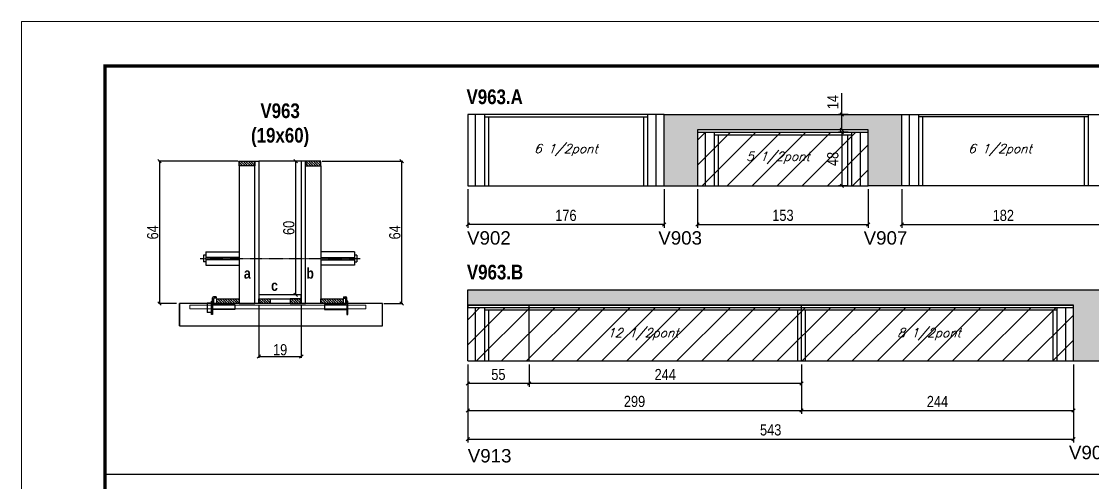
# Model space of a CAD drawing. Extents: x 3309 to 9563, y -2522 to 14608.
# Drawn here: x 8078 to 9038, y 6154 to 6568 of the extents above; entities that cross this region are included whole.
import ezdxf

# ---------------------------------------------------------------- set-up
doc = ezdxf.new("R2010")
doc.units = 0
doc.linetypes.add('DASHED', pattern=[0.75, 0.5, -0.25])
doc.linetypes.add('HIDDEN', pattern=[0.375, 0.25, -0.125])
for name, color, linetype in [('5', 5, 'Continuous'), ('barrote', 251, 'Continuous'), ('COTA', 241, 'Continuous'), ('detalhes', 4, 'Continuous'), ('NOMENCLATURA', 7, 'Continuous'), ('Painéis', 200, 'Continuous'), ('presilha', 1, 'Continuous'), ('SARR_2.2x10', 60, 'Continuous'), ('SARR_2.2x7', 40, 'Continuous'), ('SARR_3.5x7', 81, 'Continuous'), ('TENSOR', 3, 'Continuous'), ('texto', 7, 'Continuous')]:
    doc.layers.add(name, color=color, linetype=linetype)
for name, color, linetype, lineweight in [('CONCRETO', 251, 'Continuous', 25), ('Folhas', 255, 'Continuous', 9), ('Hachura', 251, 'Continuous', 9), ('SARRAFO DE PRESSAO', 251, 'DASHED', 9), ('SCO-___-LAJ', 2, 'Continuous', 0)]:
    doc.layers.add(name, color=color, linetype=linetype, lineweight=lineweight)
doc.styles.add('COTA TECNICA', font='techl___.ttf', dxfattribs={"height": 10})
doc.styles.add('COTA TECNICA 2X', font='techl___.ttf', dxfattribs={"height": 10})
doc.styles.add('Romans', font='romans.shx')
doc.styles.get("Standard").update_dxf_attribs({"font": 'arial.ttf'})
doc.styles.add('TECNICA', font='techb___.ttf', dxfattribs={"height": 10})
doc.dimstyles.new('PAINEL', dxfattribs={"dimtxt": 10, "dimasz": 3, "dimexe": 3, "dimexo": 3, "dimgap": 3, "dimtad": 1, "dimdec": 1, "dimzin": 12, "dimdsep": 46, "dimtxsty": 'COTA TECNICA', "dimblk1": 'OBLIQUE', "dimblk2": 'OBLIQUE', "dimsah": 1, "dimcen": 0.9, "dimclrd": 4, "dimclre": 4, "dimclrt": 240, "dimadec": 1, "dimazin": 3, "dimtfac": 1, "dimtdec": 1, "dimtmove": 0, "dimatfit": 3, "dimfxl": 1, "dimtolj": 1, "dimtzin": 12, "dimarcsym": 0})
doc.dimstyles.new('SECAO', dxfattribs={"dimscale": 0.333333, "dimtxt": 5, "dimasz": 9, "dimexe": 3, "dimexo": 3, "dimgap": 3, "dimtad": 1, "dimdec": 1, "dimlfac": 0.5, "dimzin": 12, "dimdsep": 46, "dimtxsty": 'COTA TECNICA 2X', "dimblk1": 'OBLIQUE', "dimblk2": 'OBLIQUE', "dimsah": 1, "dimcen": 0.9, "dimclrd": 4, "dimclre": 4, "dimclrt": 240, "dimadec": 1, "dimazin": 3, "dimtfac": 1, "dimtdec": 1, "dimtmove": 0, "dimatfit": 3, "dimfxl": 1, "dimtolj": 1, "dimtzin": 12, "dimarcsym": 0})
pattern_1 = [(135, (41526.2587, -117197.614), (-1.122532015, -1.122532015), [])]

# ---------------------------------------------------------------- blocks, each defined once
blk = doc.blocks.new('9999999999')
at = {"layer": 'Folhas'}
blk.add_lwpolyline([(98138.98, 34190.21), (99623.98, 34190.21), (99623.98, 35240.21), (98138.98, 35240.21)], close=True, dxfattribs=at)
at = {"layer": 'Folhas', "color": 30, "const_width": 3}
blk.add_lwpolyline([(98213.98, 34230.21), (99583.98, 34230.21), (99583.98, 35200.21), (98213.98, 35200.21)], close=True, dxfattribs=at)
blk = doc.blocks.new('PRESILHA METÁLICA 1')
at = {"layer": 'presilha'}
for p, q in [((6, 15.5), (7.5, 15.5)), ((6, -2.5), (6, 15.5)), ((7.5, 10.6), (7.5, 19.9)), ((7.5, 15.5), (7.5, -2.5)), ((12, 21), (8.6, 21)), ((9, 11.6), (9, 18.9)), ((12, 19.5), (9.6, 19.5)), ((12, 21), (12, 19.5)), ((0, 13), (6, 13)), ((0, 13), (0, 0)), ((6, 0), (0, 0)), ((6, 13), (6, 0)), ((37.5, 4.1), (7.5, 4.1)), ((37.5, 11), (9.6, 11)), ((37.5, 11), (37.5, 4.1)), ((7.5, -2.5), (6, -2.5))]:
    blk.add_line(p, q, dxfattribs=at)
for centre, radius, start, end in [((8.6, 19.9), 1.14, 90, 180), ((9.6, 18.9), 0.57, 90, 180), ((9.6, 11.6), 0.57, 180, 270)]:
    blk.add_arc(centre, radius, start, end, dxfattribs=at)
blk = doc.blocks.new('PRESILHA METÁLICA 2')
at = {"layer": 'presilha'}
for p, q in [((-5.2, 23.5), (-5.2, 22)), ((-5.2, 23.5), (-1.9, 23.5)), ((-5.2, 22), (-2.8, 22)), ((-2.2, 14.1), (-2.2, 21.4)), ((0.8, 18), (-0.8, 18)), ((-0.8, 18), (-0.8, 0)), ((-0.8, 14.6), (-0.8, 22.4)), ((0.8, 0), (0.8, 18)), ((-30.8, 13.5), (-30.8, 6.6)), ((-30.8, 13.5), (-2.8, 13.5)), ((-30.8, 6.6), (-0.8, 6.6)), ((-0.8, 0), (0.8, 0))]:
    blk.add_line(p, q, dxfattribs=at)
for centre, radius, start, end in [((-2.8, 21.4), 0.57, 0, 90), ((-1.9, 22.4), 1.14, 0, 90), ((-2.8, 14.1), 0.57, 270, 0)]:
    blk.add_arc(centre, radius, start, end, dxfattribs=at)
blk = doc.blocks.new('_Oblique')
at = {"color": 0, "linetype": 'ByBlock', "lineweight": -2}
blk.add_line((-0.5, -0.5), (0.5, 0.5), dxfattribs=at)
blk = doc.blocks.new('*D2403')
at = {"layer": 'COTA', "color": 4, "lineweight": -2, "transparency": 16777216}
for p, q in [((8272.12, 6442.56), (8200.67, 6442.56)), ((8201.67, 6442.56), (8201.67, 6314.56)), ((8216.91, 6314.56), (8200.67, 6314.56))]:
    blk.add_line(p, q, dxfattribs=at)
at = {"layer": 'Defpoints', "color": 0, "transparency": 16777216}
for p in [(8273.12, 6442.56), (8201.67, 6314.56), (8217.91, 6314.56)]:
    blk.add_point(p, dxfattribs=at)
at = {"layer": 'COTA', "color": 4, "lineweight": -2, "transparency": 16777216, "xscale": 3, "yscale": 3, "zscale": 3}
for p, rotation in [((8201.67, 6442.56), 90), ((8201.67, 6314.56), 270)]:
    blk.add_blockref('_Oblique', p, dxfattribs=dict(at, rotation=rotation))
at = {"layer": 'COTA', "color": 240, "transparency": 16777216, "insert": (8195.57, 6378.56), "char_height": 10, "attachment_point": 5, "rotation": 90, "style": 'COTA TECNICA 2X'}
blk.add_mtext('\\A1;64', dxfattribs=at)
blk = doc.blocks.new('*D2404')
at = {"layer": 'COTA', "color": 4, "lineweight": -2, "transparency": 16777216}
for p, q in [((8347.32, 6442.56), (8419.64, 6442.56)), ((8418.64, 6442.56), (8418.64, 6314.56)), ((8402.53, 6314.56), (8419.64, 6314.56))]:
    blk.add_line(p, q, dxfattribs=at)
at = {"layer": 'Defpoints', "color": 0, "transparency": 16777216}
for p in [(8346.32, 6442.56), (8401.53, 6314.56), (8418.64, 6314.56)]:
    blk.add_point(p, dxfattribs=at)
at = {"layer": 'COTA', "color": 4, "lineweight": -2, "transparency": 16777216, "xscale": 3, "yscale": 3, "zscale": 3}
for p, rotation in [((8418.64, 6442.56), 90), ((8418.64, 6314.56), 270)]:
    blk.add_blockref('_Oblique', p, dxfattribs=dict(at, rotation=rotation))
at = {"layer": 'COTA', "color": 240, "transparency": 16777216, "insert": (8412.54, 6378.56), "char_height": 10, "attachment_point": 5, "rotation": 90, "style": 'COTA TECNICA 2X'}
blk.add_mtext('\\A1;64', dxfattribs=at)
blk = doc.blocks.new('*D2405')
at = {"layer": 'COTA', "color": 4, "lineweight": -2, "transparency": 16777216}
for p, q in [((8327.72, 6442.56), (8322.65, 6442.56)), ((8323.65, 6322.56), (8323.65, 6442.56)), ((8327.72, 6322.56), (8322.65, 6322.56))]:
    blk.add_line(p, q, dxfattribs=at)
at = {"layer": 'Defpoints', "color": 0, "transparency": 16777216}
for p in [(8323.65, 6442.56), (8328.72, 6442.56), (8328.72, 6322.56)]:
    blk.add_point(p, dxfattribs=at)
at = {"layer": 'COTA', "color": 4, "lineweight": -2, "transparency": 16777216, "xscale": 3, "yscale": 3, "zscale": 3}
for p, rotation in [((8323.65, 6442.56), 90), ((8323.65, 6322.56), 270)]:
    blk.add_blockref('_Oblique', p, dxfattribs=dict(at, rotation=rotation))
at = {"layer": 'COTA', "color": 240, "transparency": 16777216, "insert": (8317.54, 6382.56), "char_height": 10, "attachment_point": 5, "rotation": 90, "style": 'COTA TECNICA 2X'}
blk.add_mtext('\\A1;60', dxfattribs=at)
blk = doc.blocks.new('*D2406')
at = {"layer": 'COTA', "color": 4, "lineweight": -2, "transparency": 16777216}
for p, q in [((8290.72, 6313.56), (8290.72, 6266.08)), ((8328.72, 6313.56), (8328.72, 6266.08)), ((8290.72, 6267.08), (8328.72, 6267.08))]:
    blk.add_line(p, q, dxfattribs=at)
at = {"layer": 'Defpoints', "color": 0, "transparency": 16777216}
for p in [(8290.72, 6314.56), (8328.72, 6314.56), (8328.72, 6267.08)]:
    blk.add_point(p, dxfattribs=at)
at = {"layer": 'COTA', "color": 4, "lineweight": -2, "transparency": 16777216, "xscale": 3, "yscale": 3, "zscale": 3, "rotation": 180}
blk.add_blockref('_Oblique', (8290.72, 6267.08), dxfattribs=at)
at = {"layer": 'COTA', "color": 4, "lineweight": -2, "transparency": 16777216, "xscale": 3, "yscale": 3, "zscale": 3}
blk.add_blockref('_Oblique', (8328.72, 6267.08), dxfattribs=at)
at = {"layer": 'COTA', "color": 240, "transparency": 16777216, "insert": (8309.72, 6273.17), "char_height": 10, "attachment_point": 5, "style": 'COTA TECNICA 2X'}
blk.add_mtext('\\A1;19', dxfattribs=at)
blk = doc.blocks.new('*D2407')
at = {"layer": 'COTA', "color": 4, "lineweight": -2, "transparency": 16777216}
for p, q in [((8477.83, 6417.39), (8477.83, 6382.57)), ((8653.83, 6417.39), (8653.83, 6382.57)), ((8653.83, 6385.57), (8477.83, 6385.57))]:
    blk.add_line(p, q, dxfattribs=at)
at = {"layer": 'Defpoints', "color": 0, "transparency": 16777216}
for p in [(8477.83, 6420.39), (8653.83, 6420.39), (8477.83, 6385.57)]:
    blk.add_point(p, dxfattribs=at)
at = {"layer": 'COTA', "color": 4, "lineweight": -2, "transparency": 16777216, "xscale": 3, "yscale": 3, "zscale": 3, "rotation": 180}
blk.add_blockref('_Oblique', (8477.83, 6385.57), dxfattribs=at)
at = {"layer": 'COTA', "color": 4, "lineweight": -2, "transparency": 16777216, "xscale": 3, "yscale": 3, "zscale": 3}
blk.add_blockref('_Oblique', (8653.83, 6385.57), dxfattribs=at)
at = {"layer": 'COTA', "color": 240, "transparency": 16777216, "insert": (8565.83, 6393.68), "char_height": 10, "attachment_point": 5, "style": 'COTA TECNICA'}
blk.add_mtext('\\A1;176', dxfattribs=at)
blk = doc.blocks.new('*D2408')
at = {"layer": 'COTA', "color": 4, "lineweight": -2, "transparency": 16777216}
for p, q in [((8683.83, 6417.39), (8683.83, 6382.57)), ((8836.83, 6417.39), (8836.83, 6382.57)), ((8683.83, 6385.57), (8836.83, 6385.57))]:
    blk.add_line(p, q, dxfattribs=at)
at = {"layer": 'Defpoints', "color": 0, "transparency": 16777216}
for p in [(8683.83, 6420.39), (8836.83, 6420.39), (8836.83, 6385.57)]:
    blk.add_point(p, dxfattribs=at)
at = {"layer": 'COTA', "color": 4, "lineweight": -2, "transparency": 16777216, "xscale": 3, "yscale": 3, "zscale": 3, "rotation": 180}
blk.add_blockref('_Oblique', (8683.83, 6385.57), dxfattribs=at)
at = {"layer": 'COTA', "color": 4, "lineweight": -2, "transparency": 16777216, "xscale": 3, "yscale": 3, "zscale": 3}
blk.add_blockref('_Oblique', (8836.83, 6385.57), dxfattribs=at)
at = {"layer": 'COTA', "color": 240, "transparency": 16777216, "insert": (8760.33, 6393.79), "char_height": 10, "attachment_point": 5, "style": 'COTA TECNICA'}
blk.add_mtext('\\A1;153', dxfattribs=at)
blk = doc.blocks.new('*D2409')
at = {"layer": 'COTA', "color": 4, "lineweight": -2, "transparency": 16777216}
for p, q in [((8866.83, 6417.39), (8866.83, 6382.57)), ((9048.83, 6417.39), (9048.83, 6382.57)), ((8866.83, 6385.57), (9048.83, 6385.57))]:
    blk.add_line(p, q, dxfattribs=at)
at = {"layer": 'Defpoints', "color": 0, "transparency": 16777216}
for p in [(8866.83, 6420.39), (9048.83, 6420.39), (9048.83, 6385.57)]:
    blk.add_point(p, dxfattribs=at)
at = {"layer": 'COTA', "color": 4, "lineweight": -2, "transparency": 16777216, "xscale": 3, "yscale": 3, "zscale": 3, "rotation": 180}
blk.add_blockref('_Oblique', (8866.83, 6385.57), dxfattribs=at)
at = {"layer": 'COTA', "color": 4, "lineweight": -2, "transparency": 16777216, "xscale": 3, "yscale": 3, "zscale": 3}
blk.add_blockref('_Oblique', (9048.83, 6385.57), dxfattribs=at)
at = {"layer": 'COTA', "color": 240, "transparency": 16777216, "insert": (8957.83, 6393.67), "char_height": 10, "attachment_point": 5, "style": 'COTA TECNICA'}
blk.add_mtext('\\A1;182', dxfattribs=at)
blk = doc.blocks.new('*D2415')
at = {"layer": 'COTA', "color": 4, "lineweight": -2, "transparency": 16777216}
for p, q in [((8818.83, 6468.39), (8810.19, 6468.39)), ((8813.19, 6468.39), (8813.19, 6420.39)), ((8818.83, 6420.39), (8810.19, 6420.39))]:
    blk.add_line(p, q, dxfattribs=at)
at = {"layer": 'Defpoints', "color": 0, "transparency": 16777216}
for p in [(8821.83, 6468.39), (8813.19, 6420.39), (8821.83, 6420.39)]:
    blk.add_point(p, dxfattribs=at)
at = {"layer": 'COTA', "color": 4, "lineweight": -2, "transparency": 16777216, "xscale": 3, "yscale": 3, "zscale": 3}
for p, rotation in [((8813.19, 6468.39), 90), ((8813.19, 6420.39), 270)]:
    blk.add_blockref('_Oblique', p, dxfattribs=dict(at, rotation=rotation))
at = {"layer": 'COTA', "color": 240, "transparency": 16777216, "insert": (8805.1, 6444.39), "char_height": 10, "attachment_point": 5, "rotation": 90, "style": 'COTA TECNICA'}
blk.add_mtext('\\A1;48', dxfattribs=at)
blk = doc.blocks.new('*D2416')
at = {"layer": 'COTA', "color": 4, "lineweight": -2, "transparency": 16777216}
for p, q in [((8813.19, 6484.39), (8813.19, 6503.51)), ((8818.83, 6484.39), (8810.19, 6484.39)), ((8813.19, 6470.39), (8813.19, 6484.39)), ((8818.83, 6470.39), (8810.19, 6470.39))]:
    blk.add_line(p, q, dxfattribs=at)
at = {"layer": 'Defpoints', "color": 0, "transparency": 16777216}
for p in [(8813.19, 6484.39), (8821.83, 6484.39), (8821.83, 6470.39)]:
    blk.add_point(p, dxfattribs=at)
at = {"layer": 'COTA', "color": 4, "lineweight": -2, "transparency": 16777216, "xscale": 3, "yscale": 3, "zscale": 3}
for p, rotation in [((8813.19, 6484.39), 90), ((8813.19, 6470.39), 270)]:
    blk.add_blockref('_Oblique', p, dxfattribs=dict(at, rotation=rotation))
at = {"layer": 'COTA', "color": 240, "transparency": 16777216, "insert": (8805.12, 6495.45), "char_height": 10, "attachment_point": 5, "rotation": 90, "style": 'COTA TECNICA'}
blk.add_mtext('\\A1;14', dxfattribs=at)
blk = doc.blocks.new('*D2417')
at = {"layer": 'COTA', "color": 4, "linetype": 'ByBlock', "lineweight": -2, "transparency": 16777216}
for p, q in [((8776.83, 6260.11), (8776.83, 6215.7)), ((9020.83, 6260.11), (9020.83, 6215.7)), ((8776.83, 6218.7), (9020.83, 6218.7))]:
    blk.add_line(p, q, dxfattribs=at)
at = {"layer": 'Defpoints', "color": 0, "linetype": 'ByBlock', "transparency": 16777216}
for p in [(8776.83, 6263.11), (9020.83, 6263.11), (9020.83, 6218.7)]:
    blk.add_point(p, dxfattribs=at)
at = {"layer": 'COTA', "color": 4, "linetype": 'ByBlock', "lineweight": -2, "transparency": 16777216, "xscale": 3, "yscale": 3, "zscale": 3, "rotation": 180}
blk.add_blockref('_Oblique', (8776.83, 6218.7), dxfattribs=at)
at = {"layer": 'COTA', "color": 4, "linetype": 'ByBlock', "lineweight": -2, "transparency": 16777216, "xscale": 3, "yscale": 3, "zscale": 3}
blk.add_blockref('_Oblique', (9020.83, 6218.7), dxfattribs=at)
at = {"layer": 'COTA', "color": 240, "linetype": 'ByBlock', "transparency": 16777216, "insert": (8898.83, 6226.77), "char_height": 10, "attachment_point": 5, "style": 'COTA TECNICA'}
blk.add_mtext('\\A1;244', dxfattribs=at)
blk = doc.blocks.new('*D2419')
at = {"layer": 'COTA', "color": 4, "linetype": 'ByBlock', "lineweight": -2, "transparency": 16777216}
for p, q in [((8477.83, 6260.11), (8477.83, 6190.01)), ((9020.83, 6260.11), (9020.83, 6190.01)), ((8477.83, 6193.01), (9020.83, 6193.01))]:
    blk.add_line(p, q, dxfattribs=at)
at = {"layer": 'Defpoints', "color": 0, "linetype": 'ByBlock', "transparency": 16777216}
for p in [(8477.83, 6263.11), (9020.83, 6263.11), (9020.83, 6193.01)]:
    blk.add_point(p, dxfattribs=at)
at = {"layer": 'COTA', "color": 4, "linetype": 'ByBlock', "lineweight": -2, "transparency": 16777216, "xscale": 3, "yscale": 3, "zscale": 3, "rotation": 180}
blk.add_blockref('_Oblique', (8477.83, 6193.01), dxfattribs=at)
at = {"layer": 'COTA', "color": 4, "linetype": 'ByBlock', "lineweight": -2, "transparency": 16777216, "xscale": 3, "yscale": 3, "zscale": 3}
blk.add_blockref('_Oblique', (9020.83, 6193.01), dxfattribs=at)
at = {"layer": 'COTA', "color": 240, "linetype": 'ByBlock', "transparency": 16777216, "insert": (8749.33, 6201.23), "char_height": 10, "attachment_point": 5, "style": 'COTA TECNICA'}
blk.add_mtext('\\A1;543', dxfattribs=at)
blk = doc.blocks.new('*D2418')
at = {"layer": 'COTA', "color": 4, "lineweight": -2, "transparency": 16777216}
for p, q in [((8532.83, 6260.11), (8532.83, 6239.86)), ((8776.83, 6260.11), (8776.83, 6239.86)), ((8776.83, 6242.86), (8532.83, 6242.86))]:
    blk.add_line(p, q, dxfattribs=at)
at = {"layer": 'Defpoints', "color": 0, "transparency": 16777216}
for p in [(8532.83, 6263.11, 0), (8776.83, 6263.11, 0), (8532.83, 6242.86)]:
    blk.add_point(p, dxfattribs=at)
at = {"layer": 'COTA', "color": 4, "lineweight": -2, "transparency": 16777216, "xscale": 3, "yscale": 3, "zscale": 3, "rotation": 180}
blk.add_blockref('_Oblique', (8532.83, 6242.86), dxfattribs=at)
at = {"layer": 'COTA', "color": 4, "lineweight": -2, "transparency": 16777216, "xscale": 3, "yscale": 3, "zscale": 3}
blk.add_blockref('_Oblique', (8776.83, 6242.86), dxfattribs=at)
at = {"layer": 'COTA', "color": 240, "transparency": 16777216, "insert": (8654.83, 6250.94), "char_height": 10, "attachment_point": 5, "style": 'COTA TECNICA'}
blk.add_mtext('\\A1;244', dxfattribs=at)
blk = doc.blocks.new('*D2420')
at = {"layer": 'COTA', "color": 4, "lineweight": -2, "transparency": 16777216}
for p, q in [((8477.83, 6260.11), (8477.83, 6239.86)), ((8532.83, 6260.11), (8532.83, 6239.86)), ((8532.83, 6242.86), (8477.83, 6242.86))]:
    blk.add_line(p, q, dxfattribs=at)
at = {"layer": 'Defpoints', "color": 0, "transparency": 16777216}
for p in [(8477.83, 6263.11, 0), (8532.83, 6263.11, 0), (8477.83, 6242.86)]:
    blk.add_point(p, dxfattribs=at)
at = {"layer": 'COTA', "color": 4, "lineweight": -2, "transparency": 16777216, "xscale": 3, "yscale": 3, "zscale": 3, "rotation": 180}
blk.add_blockref('_Oblique', (8477.83, 6242.86), dxfattribs=at)
at = {"layer": 'COTA', "color": 4, "lineweight": -2, "transparency": 16777216, "xscale": 3, "yscale": 3, "zscale": 3}
blk.add_blockref('_Oblique', (8532.83, 6242.86), dxfattribs=at)
at = {"layer": 'COTA', "color": 240, "transparency": 16777216, "insert": (8505.33, 6250.97), "char_height": 10, "attachment_point": 5, "style": 'COTA TECNICA'}
blk.add_mtext('\\A1;55', dxfattribs=at)
blk = doc.blocks.new('*D2421')
at = {"layer": 'COTA', "color": 4, "lineweight": -2, "transparency": 16777216}
for p, q in [((8477.83, 6260.11), (8477.83, 6215.7)), ((8776.83, 6260.11), (8776.83, 6215.7)), ((8477.83, 6218.7), (8776.83, 6218.7))]:
    blk.add_line(p, q, dxfattribs=at)
at = {"layer": 'Defpoints', "color": 0, "transparency": 16777216}
for p in [(8477.83, 6263.11), (8776.83, 6263.11), (8776.83, 6218.7)]:
    blk.add_point(p, dxfattribs=at)
at = {"layer": 'COTA', "color": 4, "lineweight": -2, "transparency": 16777216, "xscale": 3, "yscale": 3, "zscale": 3, "rotation": 180}
blk.add_blockref('_Oblique', (8477.83, 6218.7), dxfattribs=at)
at = {"layer": 'COTA', "color": 4, "lineweight": -2, "transparency": 16777216, "xscale": 3, "yscale": 3, "zscale": 3}
blk.add_blockref('_Oblique', (8776.83, 6218.7), dxfattribs=at)
at = {"layer": 'COTA', "color": 240, "transparency": 16777216, "insert": (8627.33, 6226.78), "char_height": 10, "attachment_point": 5, "style": 'COTA TECNICA'}
blk.add_mtext('\\A1;299', dxfattribs=at)

msp = doc.modelspace()

# ---------------------------------------------------------------- hatches: boundary and pattern name
at = {"layer": 'COTA'}
h = msp.add_hatch(dxfattribs=at)
h.set_pattern_fill('AR-CONC', color=256, scale=0.03)
h.set_pattern_definition([(50, (-46.156, 0), (5.46554, -0.4781726), [0.5715, -6.2865]), (355, (-46.156, 0), (-1.0573026, 5.7317054), [0.4572, -5.0292175]), (100.451445, (-45.7004, -0.04), (4.4082374, 5.2535326), [0.4857003, -5.3427073]), (46.1842, (-46.156, 1.524), (8.1323712, -1.26127), [0.85725, -9.42975]), (96.63556, (-45.478, 1.419), (7.122124, 7.422784), [0.7285507, -8.014068]), (351.18415, (-46.156, 1.524), (7.122124, 7.422784), [0.685799, -7.543792]), (21, (-45.394, 1.143), (4.5484317, -3.067956), [0.5715, -6.2865]), (326, (-45.394, 1.143), (1.8540609, 5.525639), [0.4572, -5.0292]), (71.451445, (-45.015, 0.8873), (6.4024926, 2.457683), [0.4857003, -5.342698]), (37.5, (-46.156, 0), (0.0926581, 2.53665117), [0, -4.96824, 0, -5.1054, 0, -5.04825]), (7.5, (-46.156, 0), (2.0045899, 3.00541724), [0, -2.91084, 0, -4.85394, 0, -1.92405]), (327.5, (-47.8552, 0), (4.06771786, -0.17186232), [0, -1.905, 0, -5.9436, 0, -7.8867]), (317.5, (-48.617, 0), (4.4438754, 0.7627947), [0, -2.4765, 0, -3.94716, 0, -5.6007])])
h.paths.add_polyline_path([(8836.83, 6420.39), (8866.83, 6420.39), (8866.83, 6484.39), (8653.83, 6484.39), (8653.83, 6420.39), (8683.83, 6420.39), (8683.83, 6470.39), (8836.83, 6470.39)])
h.paths.add_polyline_path([(9048.83, 6420.39), (9078.83, 6420.39), (9078.83, 6484.39), (9048.83, 6484.39)])
h.paths.add_polyline_path([(9193.83, 6420.39), (9223.83, 6420.39), (9223.83, 6470.39), (9415.83, 6470.39), (9415.83, 6484.39), (9193.83, 6484.39)])
h = msp.add_hatch(dxfattribs=at)
h.set_pattern_fill('AR-CONC', color=256, scale=0.03)
h.set_pattern_definition([(50, (0, 25.0417), (5.46554, -0.4781726), [0.5715, -6.2865]), (355, (0, 25.042), (-1.0573026, 5.7317054), [0.4572, -5.0292175]), (100.451445, (0.4555, 25.002), (4.4082374, 5.2535326), [0.4857003, -5.3427073]), (46.1842, (0, 26.566), (8.1323712, -1.26127), [0.85725, -9.42975]), (96.63556, (0.678, 26.461), (7.122124, 7.422784), [0.728551, -8.014068]), (351.18415, (0, 26.566), (7.122124, 7.422784), [0.685799, -7.543792]), (21, (0.762, 26.1847), (4.5484317, -3.067956), [0.5715, -6.2865]), (326, (0.762, 26.185), (1.8540609, 5.525639), [0.4572, -5.0292]), (71.451445, (1.141, 25.929), (6.4024926, 2.457683), [0.4857003, -5.342698]), (37.5, (0, 25.0417), (0.0926581, 2.53665117), [0, -4.96824, 0, -5.1054, 0, -5.04825]), (7.5, (0, 25.0417), (2.0045899, 3.00541724), [0, -2.91084, 0, -4.85394, 0, -1.92405]), (327.5, (-1.6993, 25.0417), (4.06771786, -0.17186232), [0, -1.905, 0, -5.9436, 0, -7.8867]), (317.5, (-2.4613, 25.0417), (4.4438754, 0.7627947), [0, -2.4765, 0, -3.94716, 0, -5.6007])])
h.paths.add_polyline_path([(9050.83, 6313.11), (9203.83, 6313.11), (9203.83, 6263.11), (9233.83, 6263.11), (9233.83, 6313.11), (9365.83, 6313.11), (9365.83, 6327.11), (8477.83, 6327.11), (8477.83, 6313.11), (9020.83, 6313.11), (9020.83, 6263.11), (9050.83, 6263.11)])
at = {"layer": 'Hachura', "linetype": 'ByBlock'}
h = msp.add_hatch(dxfattribs=at)
h.set_pattern_fill('ANSI31', color=256, scale=5)
h.paths.add_polyline_path([(8683.83, 6468.39), (8683.83, 6420.39), (8836.83, 6420.39), (8836.83, 6468.39)])
h.paths.add_polyline_path([(9223.83, 6468.39), (9223.83, 6420.39), (9415.83, 6420.39), (9415.83, 6468.39)])
h.paths.add_polyline_path([(9233.83, 6311.11), (9233.83, 6263.11), (9365.83, 6263.11), (9365.83, 6311.11)])
h.paths.add_polyline_path([(9050.83, 6311.11), (9050.83, 6263.11), (9203.83, 6263.11), (9203.83, 6311.11)])
h.paths.add_polyline_path([(8776.83, 6311.11), (8776.83, 6263.11), (9020.83, 6263.11), (9020.83, 6311.11)])
h.paths.add_polyline_path([(8532.83, 6311.11), (8532.83, 6263.11), (8776.83, 6263.11), (8776.83, 6311.11)])
h.paths.add_polyline_path([(8532.83, 6263.11), (8532.83, 6311.11), (8477.83, 6311.11), (8477.83, 6263.11)])
h.paths.add_polyline_path([(8532.83, 6107.77), (8477.83, 6107.77), (8477.83, 6059.77), (8532.83, 6059.77)])
h.paths.add_polyline_path([(8532.83, 6107.77), (8532.83, 6059.77), (8776.83, 6059.77), (8776.83, 6107.77)])
h.paths.add_polyline_path([(8776.83, 6107.77), (8776.83, 6059.77), (9020.83, 6059.77), (9020.83, 6107.77)])
h.paths.add_polyline_path([(8776.83, 5908.43), (8776.83, 5860.43), (9020.83, 5860.43), (9020.83, 5908.43)])
h.paths.add_polyline_path([(8532.83, 5908.43), (8532.83, 5860.43), (8776.83, 5860.43), (8776.83, 5908.43)])
h.paths.add_polyline_path([(8477.83, 5908.43), (8477.83, 5860.43), (8532.83, 5860.43), (8532.83, 5908.43)])
at = {"layer": 'SARR_2.2x10'}
h = msp.add_hatch(dxfattribs=at)
h.set_pattern_fill('ANSI31', color=256, scale=0.5, angle=90)
h.set_pattern_definition([(135, (41446.6587, -117197.614), (-1.122532015, -1.122532015), [])])
h.paths.add_polyline_path([(8253.12, 6318.96), (8253.12, 6314.56), (8273.12, 6314.56), (8273.12, 6318.96)])
h = msp.add_hatch(dxfattribs=at)
h.set_pattern_fill('ANSI31', color=256, scale=0.5, angle=90)
h.set_pattern_definition([(135, (41539.8587, -117197.614), (-1.122532015, -1.122532015), [])])
h.paths.add_polyline_path([(8346.32, 6318.96), (8346.32, 6314.56), (8366.32, 6314.56), (8366.32, 6318.96)])
at = {"layer": 'SARR_2.2x7'}
h = msp.add_hatch(dxfattribs=at)
h.set_pattern_fill('ANSI31', color=256, scale=0.5, angle=90)
h.set_pattern_definition([(135, (41460.6587, -117074.014), (-1.122532015, -1.122532015), [])])
h.paths.add_polyline_path([(8287.12, 6442.56), (8287.12, 6438.16), (8273.12, 6438.16), (8273.12, 6442.56)])
h = msp.add_hatch(dxfattribs=at)
h.set_pattern_fill('ANSI31', color=256, scale=0.5, angle=90)
h.set_pattern_definition([(135, (41440.6587, -117074.014), (-1.122532015, -1.122532015), [])])
h.paths.add_polyline_path([(8332.32, 6442.56), (8332.32, 6438.16), (8346.32, 6438.16), (8346.32, 6442.56)])
h = msp.add_hatch(dxfattribs=at)
h.set_pattern_fill('ANSI31', color=256, scale=0.5, angle=90)
h.set_pattern_definition(pattern_1)
h.paths.add_polyline_path([(8300.72, 6314.56), (8300.72, 6318.96), (8290.72, 6318.96), (8290.72, 6314.56)])
h = msp.add_hatch(dxfattribs=at)
h.set_pattern_fill('ANSI31', color=256, scale=0.5, angle=90)
h.set_pattern_definition(pattern_1)
h.paths.add_polyline_path([(8318.72, 6318.96), (8318.72, 6314.56), (8328.72, 6314.56), (8328.72, 6318.96)])

# ---------------------------------------------------------------- linework, layer by layer
at = {"ltscale": 3}
for p, q in [((8241.12, 6358.01), (8241.12, 6352.01)), ((8243.12, 6358.01), (8241.12, 6358.01)), ((8243.12, 6361.01), (8243.12, 6349.01)), ((8243.12, 6361.01), (8273.12, 6361.01)), ((8273.12, 6356.01), (8243.12, 6356.01)), ((8376.32, 6361.01), (8346.32, 6361.01)), ((8346.32, 6356.01), (8376.32, 6356.01)), ((8376.32, 6361.01), (8376.32, 6349.01)), ((8378.32, 6358.01), (8376.32, 6358.01)), ((8378.32, 6358.01), (8378.32, 6352.01)), ((8243.12, 6352.01), (8241.12, 6352.01)), ((8273.12, 6354.01), (8243.12, 6354.01)), ((8243.12, 6349.01), (8273.12, 6349.01)), ((8346.32, 6354.01), (8376.32, 6354.01)), ((8376.32, 6349.01), (8346.32, 6349.01)), ((8376.32, 6352.01), (8378.32, 6352.01))]:
    msp.add_line(p, q, dxfattribs=at)
at = {"layer": 'barrote'}
msp.add_lwpolyline([(8219.66, 6294.56), (8401.58, 6294.56), (8401.58, 6314.56), (8219.66, 6314.56)], close=True, dxfattribs=at)
at = {"layer": 'CONCRETO', "linetype": 'Continuous'}
msp.add_line((8328.72, 6442.56), (8290.72, 6442.56), dxfattribs=at)
at = {"layer": 'COTA'}
for p, q in [((8653.83, 6484.39), (8866.83, 6484.39)), ((8653.83, 6420.39), (8683.83, 6420.39)), ((8866.83, 6420.39), (8836.83, 6420.39)), ((8477.83, 6313.11), (8477.83, 6327.11)), ((8477.83, 6327.11), (9365.83, 6327.11)), ((9020.83, 6263.11), (9050.83, 6263.11)), ((8152.87, 6161.62), (9522.87, 6161.62))]:
    msp.add_line(p, q, dxfattribs=at)
at = {"layer": 'detalhes', "color": 250}
msp.add_line((8219.66, 6294.56), (8219.66, 6314.56), dxfattribs=at)
at = {"layer": 'Painéis', "linetype": 'ByBlock'}
for p, q in [((8653.83, 6484.39), (8477.83, 6484.39)), ((8477.83, 6484.39), (8477.83, 6420.39)), ((8653.83, 6420.39), (8653.83, 6484.39)), ((8866.83, 6420.39), (8866.83, 6484.39)), ((8866.83, 6484.39), (9048.83, 6484.39)), ((8836.83, 6470.39), (8683.83, 6470.39)), ((8683.83, 6470.39), (8683.83, 6420.39)), ((8836.83, 6420.39), (8836.83, 6470.39)), ((8477.83, 6420.39), (8653.83, 6420.39)), ((8683.83, 6420.39), (8836.83, 6420.39)), ((9048.83, 6420.39), (8866.83, 6420.39)), ((8477.83, 6313.11), (9020.83, 6313.11)), ((8477.83, 6263.11), (8477.83, 6313.11)), ((8532.83, 6263.11), (8532.83, 6313.11)), ((8776.83, 6263.11), (8776.83, 6313.11)), ((9020.83, 6263.11), (9020.83, 6313.11)), ((8477.83, 6263.11), (9020.83, 6263.11))]:
    msp.add_line(p, q, dxfattribs=at)
msp.add_lwpolyline([(8683.83, 6468.39), (8836.83, 6468.39), (8836.83, 6470.39), (8683.83, 6470.39)], close=True, dxfattribs=at)
at = {"layer": 'Painéis', "linetype": 'Continuous'}
for points in [[(8287.12, 6314.56), (8287.12, 6442.56), (8290.72, 6442.56), (8290.72, 6314.56)], [(8332.32, 6314.56), (8332.32, 6442.56), (8328.72, 6442.56), (8328.72, 6314.56)], [(8328.72, 6322.56), (8290.72, 6322.56), (8290.72, 6318.96), (8328.72, 6318.96)]]:
    msp.add_lwpolyline(points, close=True, dxfattribs=at)
at = {"layer": 'Painéis', "linetype": 'ByBlock', "elevation": 0}
msp.add_lwpolyline([(8477.83, 6311.11), (9020.83, 6311.11), (9020.83, 6313.11), (8477.83, 6313.11)], close=True, dxfattribs=at)
at = {"layer": 'SARR_2.2x10'}
for points in [[(8253.12, 6318.96), (8273.12, 6318.96), (8273.12, 6314.56), (8253.12, 6314.56)], [(8346.32, 6318.96), (8366.32, 6318.96), (8366.32, 6314.56), (8346.32, 6314.56)]]:
    msp.add_lwpolyline(points, close=True, dxfattribs=at)
at = {"layer": 'SARR_2.2x7', "linetype": 'Continuous'}
for p, q in [((8484.83, 6420.39), (8484.83, 6484.39)), ((8492.83, 6482.19), (8638.83, 6482.19)), ((8646.83, 6420.39), (8646.83, 6484.39)), ((8873.83, 6420.39), (8873.83, 6484.39)), ((9033.83, 6482.19), (8881.83, 6482.19)), ((8690.83, 6420.39), (8690.83, 6468.39)), ((8698.83, 6466.19), (8821.83, 6466.19)), ((8829.83, 6420.39), (8829.83, 6468.39)), ((8484.83, 6263.11), (8484.83, 6311.11)), ((8492.83, 6308.91), (8776.83, 6308.91)), ((8776.83, 6308.91), (9005.83, 6308.91)), ((9013.83, 6263.11), (9013.83, 6311.11))]:
    msp.add_line(p, q, dxfattribs=at)
at = {"layer": 'SARR_2.2x7', "elevation": 0}
for points in [[(8273.12, 6442.56), (8287.12, 6442.56), (8287.12, 6438.16), (8273.12, 6438.16)], [(8346.32, 6442.56), (8332.32, 6442.56), (8332.32, 6438.16), (8346.32, 6438.16)]]:
    msp.add_lwpolyline(points, close=True, dxfattribs=at)
at = {"layer": 'SARR_2.2x7'}
for points in [[(8290.72, 6318.96), (8300.72, 6318.96), (8300.72, 6314.56), (8290.72, 6314.56)], [(8328.72, 6318.96), (8318.72, 6318.96), (8318.72, 6314.56), (8328.72, 6314.56)]]:
    msp.add_lwpolyline(points, close=True, dxfattribs=at)
at = {"layer": 'SARR_3.5x7'}
for p, q in [((8492.83, 6484.39), (8492.83, 6420.39)), ((8496.33, 6482.19), (8496.33, 6420.39)), ((8635.33, 6482.19), (8635.33, 6420.39)), ((8638.83, 6484.39), (8638.83, 6420.39)), ((8881.83, 6484.39), (8881.83, 6420.39)), ((8885.33, 6482.19), (8885.33, 6420.39)), ((9030.33, 6482.19), (9030.33, 6420.39)), ((9033.83, 6484.39), (9033.83, 6420.39)), ((8698.83, 6468.39), (8698.83, 6420.39)), ((8702.33, 6466.19), (8702.33, 6420.39)), ((8818.33, 6466.19), (8818.33, 6420.39)), ((8821.83, 6468.39), (8821.83, 6420.39)), ((8492.83, 6311.11), (8492.83, 6263.11)), ((8496.33, 6308.91), (8496.33, 6263.11)), ((8773.33, 6308.91), (8773.33, 6263.11)), ((8780.33, 6308.91), (8780.33, 6263.11)), ((9002.33, 6308.91), (9002.33, 6263.11)), ((9005.83, 6311.11), (9005.83, 6263.11))]:
    msp.add_line(p, q, dxfattribs=at)
for points in [[(8287.12, 6438.16), (8273.12, 6438.16), (8273.12, 6314.56), (8287.12, 6314.56)], [(8332.32, 6438.16), (8346.32, 6438.16), (8346.32, 6314.56), (8332.32, 6314.56)]]:
    msp.add_lwpolyline(points, close=True, dxfattribs=at)
at = {"layer": 'SCO-___-LAJ', "color": 1}
msp.add_lwpolyline([(8228.67, 6313.22), (8386.5, 6313.22), (8386.5, 6310.02), (8228.67, 6310.02)], close=True, dxfattribs=at)
at = {"layer": 'TENSOR', "linetype": 'HIDDEN', "ltscale": 0.5}
msp.add_line((8238.12, 6355.01), (8381.62, 6355.01), dxfattribs=at)

# ---------------------------------------------------------------- block references
at = {"layer": 'presilha', "xscale": 0.6666666666666666, "yscale": 0.6666666666666666, "zscale": 0.6666666666666666}
for name, p in [('PRESILHA METÁLICA 1', (8244.25, 6306.59)), ('PRESILHA METÁLICA 2', (8370, 6304.92))]:
    msp.add_blockref(name, p, dxfattribs=at)
at = {"layer": 'SARRAFO DE PRESSAO', "color": 6, "linetype": 'ByBlock'}
msp.add_blockref('9999999999', (-90061.11, -28672.37), dxfattribs=at)

# ---------------------------------------------------------------- texts
at = {"layer": '5', "linetype": 'Continuous'}
for s, p in [('V902', (8477.26, 6367.56)), ('V903', (8648.65, 6367.56)), ('V907', (8832.67, 6367.56)), ('V913', (8477.89, 6172.08)), ('V907', (9016.67, 6175))]:
    msp.add_text(s, height=12, rotation=0.00004, dxfattribs=at).set_placement(p)
at = {"layer": 'detalhes', "style": 'TECNICA'}
for s, p in [('b', (8333.22, 6336.98)), ('a', (8277.25, 6336.99)), ('c', (8301.61, 6326.03))]:
    msp.add_text(s, height=9.6, dxfattribs=at).set_placement(p)
at = {"layer": 'NOMENCLATURA', "style": 'TECNICA'}
for s, p in [('V963.A', (8476.78, 6493.58)), ('V963.B', (8477.11, 6336.29))]:
    msp.add_text(s, height=13.2, dxfattribs=at).set_placement(p)
at = {"layer": 'NOMENCLATURA', "insert": (8309.72, 6494.25), "char_height": 13.2, "attachment_point": 2, "style": 'TECNICA'}
msp.add_mtext_dynamic_manual_height_columns('V963\\P(19x60)', width=300.2766, gutter_width=1, heights=[0], dxfattribs=at)
at = {"layer": 'texto', "color": 2, "char_height": 8, "attachment_point": 5, "style": 'Romans'}
for s, insert in [('{\\Q19;\\C256;6 1/2pont}', (8565.83, 6452.39)), ('{\\Q19;\\C256;5 1/2pont}', (8755.83, 6445.39)), ('{\\Q19;\\C256;6 1/2pont}', (8954.83, 6452.39)), ('{\\Q19;\\C256;12 1/2pont}', (8634.83, 6287.11)), ('{\\Q19;\\C256;8 1/2pont}', (8891.33, 6287.11))]:
    msp.add_mtext(s, dxfattribs=dict(at, insert=insert))

# ---------------------------------------------------------------- dimensions: what is measured, and where the dimension line sits
at = {"layer": 'COTA'}
for base, p1, p2, angle, dimstyle, picture, middle in [((8813.19, 6484.39), (8821.83, 6470.39), (8821.83, 6484.39), 90, 'PAINEL', '*D2416', (8805.12, 6495.45)), ((8813.19, 6420.39), (8821.83, 6468.39), (8821.83, 6420.39), 90, 'PAINEL', '*D2415', (8805.1, 6444.39)), ((8201.67, 6314.56, 0), (8273.12, 6442.56), (8217.91, 6314.56, 0), 90, 'SECAO', '*D2403', (8195.57, 6378.56, 0)), ((8323.65, 6442.56), (8328.72, 6322.56), (8328.72, 6442.56), 90, 'SECAO', '*D2405', (8317.54, 6382.56)), ((8418.64, 6314.56, 0), (8346.32, 6442.56), (8401.53, 6314.56, 0), 90, 'SECAO', '*D2404', (8412.54, 6378.56, 0)), ((8836.83, 6385.57), (8683.83, 6420.39), (8836.83, 6420.39), 180, 'PAINEL', '*D2408', (8760.33, 6393.79)), ((9048.83, 6385.57), (8866.83, 6420.39), (9048.83, 6420.39), 180, 'PAINEL', '*D2409', (8957.83, 6393.67)), ((8477.83, 6242.86), (8532.83, 6263.11), (8477.83, 6263.11), 180, 'PAINEL', '*D2420', (8505.33, 6250.97)), ((8532.83, 6242.86), (8776.83, 6263.11), (8532.83, 6263.11), 180, 'PAINEL', '*D2418', (8654.83, 6250.94))]:
    dim = msp.add_linear_dim(base=base, p1=p1, p2=p2, angle=angle, dimstyle=dimstyle, dxfattribs=at)
    dim.commit()
    dim.dimension.update_dxf_attribs({"geometry": picture, "text_midpoint": middle})
for base, p1, p2, dimstyle, picture, middle in [((8477.83, 6385.57), (8653.83, 6420.39), (8477.83, 6420.39), 'PAINEL', '*D2407', (8565.83, 6393.68)), ((8328.72, 6267.08), (8290.72, 6314.56), (8328.72, 6314.56), 'SECAO', '*D2406', (8309.72, 6273.17)), ((8776.83, 6218.7), (8477.83, 6263.11), (8776.83, 6263.11), 'PAINEL', '*D2421', (8627.33, 6226.78))]:
    dim = msp.add_linear_dim(base=base, p1=p1, p2=p2, dimstyle=dimstyle, dxfattribs=at)
    dim.commit()
    dim.dimension.update_dxf_attribs({"geometry": picture, "text_midpoint": middle})
at = {"layer": 'COTA', "linetype": 'ByBlock'}
dim = msp.add_linear_dim(base=(9020.83, 6193.01), p1=(8477.83, 6263.11), p2=(9020.83, 6263.11), dimstyle='PAINEL', dxfattribs=at)
dim.commit()
dim.dimension.update_dxf_attribs({"geometry": '*D2419', "text_midpoint": (8749.33, 6201.23)})
dim = msp.add_linear_dim(base=(9020.83, 6218.7), p1=(8776.83, 6263.11), p2=(9020.83, 6263.11), dimstyle='PAINEL', override={"dimtmove": 1}, dxfattribs=at)
dim.commit()
dim.dimension.update_dxf_attribs({"geometry": '*D2417', "text_midpoint": (8898.83, 6226.77)})

doc.saveas('drawing.dxf')
